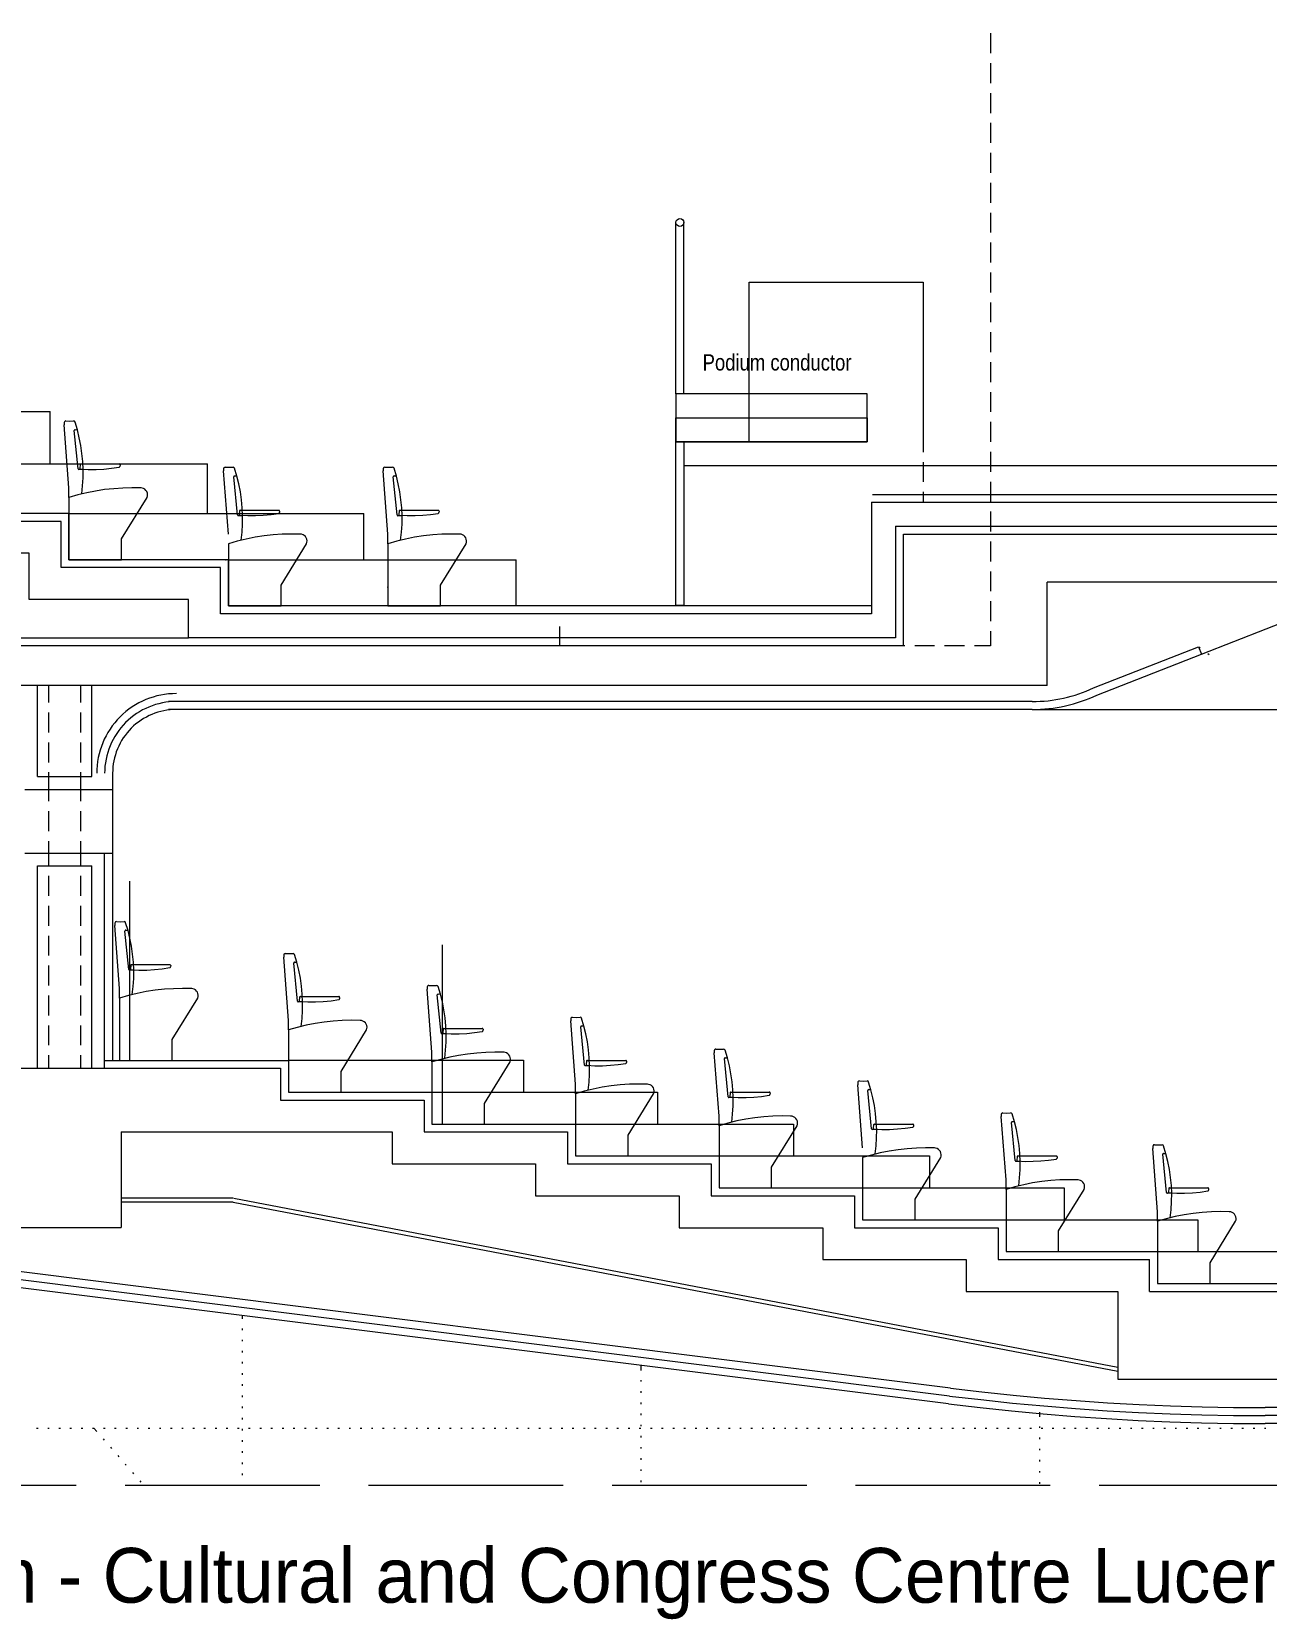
# Model space of a CAD drawing. Header units: millimetres. Extents: x 2546.3 to 2611.3, y 1346 to 1389.8.
# Drawn here: x 2577.72 to 2592.93, y 1345.96 to 1365.52 of the extents above; entities that cross this region are included whole.
import ezdxf

# ---------------------------------------------------------------- set-up
doc = ezdxf.new("R2010")
doc.units = ezdxf.units.MM
doc.linetypes.add('ACAD_ISO02W100', pattern=[15, 12, -3])
for name, color, linetype, lineweight in [('furniture', 175, 'Continuous', 5), ('projection', 145, 'Continuous', 5), ('sect3', 251, 'Continuous', 15), ('wall sections', 7, 'Continuous', 5)]:
    doc.layers.add(name, color=color, linetype=linetype, lineweight=lineweight)
doc.layers.add('sect2', color=177, linetype='Continuous')
doc.layers.add('small section', color=35, linetype='Continuous')

msp = doc.modelspace()

# ---------------------------------------------------------------- linework, layer by layer
at = {"layer": 'furniture', "linetype": 'Continuous', "lineweight": 0}
for points in [[(2589.532, 1365.5), (2589.532, 1365.254)], [(2589.532, 1365.131), (2589.532, 1364.886)], [(2589.532, 1364.763), (2589.532, 1364.517)], [(2589.532, 1364.395), (2589.532, 1364.149)], [(2589.532, 1364.026), (2589.532, 1363.78)], [(2589.532, 1363.658), (2589.532, 1363.412)], [(2589.532, 1363.289), (2589.532, 1363.044)], [(2589.532, 1362.921), (2589.532, 1362.675)], [(2589.532, 1362.553), (2589.532, 1362.307)], [(2589.532, 1362.184), (2589.532, 1361.939)], [(2589.532, 1361.816), (2589.532, 1361.57)], [(2589.532, 1361.448), (2589.532, 1361.202)], [(2589.532, 1361.079), (2589.532, 1360.834)], [(2578.141, 1360.723), (2578.132, 1360.721), (2578.124, 1360.714), (2578.122, 1360.703), (2578.122, 1360.677)], [(2578.141, 1360.723), (2578.132, 1360.721), (2578.124, 1360.714), (2578.122, 1360.703), (2578.122, 1360.677)], [(2578.18, 1359.898), (2578.122, 1360.677)], [(2578.18, 1359.898), (2578.122, 1360.677)], [(2578.141, 1360.723), (2578.189, 1360.721), (2578.237, 1360.723)], [(2578.141, 1360.723), (2578.189, 1360.721), (2578.237, 1360.723)], [(2578.256, 1360.71), (2578.248, 1360.72), (2578.237, 1360.723)], [(2578.256, 1360.71), (2578.248, 1360.72), (2578.237, 1360.723)], [(2578.338, 1359.824), (2578.348, 1359.923), (2578.354, 1360.022), (2578.355, 1360.122), (2578.351, 1360.222), (2578.341, 1360.321), (2578.327, 1360.42), (2578.308, 1360.517), (2578.284, 1360.614), (2578.256, 1360.71)], [(2578.338, 1359.824), (2578.348, 1359.923), (2578.354, 1360.022), (2578.355, 1360.122), (2578.351, 1360.222), (2578.341, 1360.321), (2578.327, 1360.42), (2578.308, 1360.517), (2578.284, 1360.614), (2578.256, 1360.71)], [(2589.532, 1360.711), (2589.532, 1360.465)], [(2578.256, 1360.616), (2578.25, 1360.615), (2578.247, 1360.611), (2578.246, 1360.606)], [(2578.256, 1360.616), (2578.25, 1360.615), (2578.247, 1360.611), (2578.246, 1360.606)], [(2578.292, 1360.135), (2578.246, 1360.606)], [(2578.292, 1360.135), (2578.246, 1360.606)], [(2578.256, 1360.616), (2578.283, 1360.617)], [(2578.256, 1360.616), (2578.283, 1360.617)], [(2589.532, 1360.343), (2589.532, 1360.097)], [(2578.292, 1360.135), (2578.295, 1360.129), (2578.302, 1360.126)], [(2578.292, 1360.135), (2578.295, 1360.129), (2578.302, 1360.126)], [(2578.354, 1360.126), (2578.301, 1360.126)], [(2578.354, 1360.126), (2578.301, 1360.126)], [(2578.317, 1360.184), (2578.314, 1360.142)], [(2578.317, 1360.184), (2578.314, 1360.142)], [(2578.314, 1360.142), (2578.314, 1360.136), (2578.318, 1360.133), (2578.323, 1360.131)], [(2578.314, 1360.142), (2578.314, 1360.136), (2578.318, 1360.133), (2578.323, 1360.131)], [(2578.327, 1360.193), (2578.322, 1360.192), (2578.319, 1360.188), (2578.317, 1360.184)], [(2578.327, 1360.193), (2578.322, 1360.192), (2578.319, 1360.188), (2578.317, 1360.184)], [(2578.323, 1360.131), (2578.418, 1360.126), (2578.514, 1360.127), (2578.61, 1360.131), (2578.705, 1360.141), (2578.8, 1360.155)], [(2578.323, 1360.131), (2578.418, 1360.126), (2578.514, 1360.127), (2578.61, 1360.131), (2578.705, 1360.141), (2578.8, 1360.155)], [(2578.327, 1360.193), (2578.8, 1360.193)], [(2578.327, 1360.193), (2578.8, 1360.193)], [(2578.81, 1360.182), (2578.809, 1360.187), (2578.806, 1360.191), (2578.8, 1360.193)], [(2578.81, 1360.182), (2578.809, 1360.187), (2578.806, 1360.191), (2578.8, 1360.193)], [(2578.8, 1360.155), (2578.804, 1360.157), (2578.807, 1360.16), (2578.808, 1360.164)], [(2578.8, 1360.155), (2578.804, 1360.157), (2578.807, 1360.16), (2578.808, 1360.164)], [(2578.81, 1360.182), (2578.808, 1360.164)], [(2578.81, 1360.182), (2578.808, 1360.164)], [(2580.106, 1360.153), (2580.096, 1360.151), (2580.089, 1360.144), (2580.086, 1360.134), (2580.086, 1360.107)], [(2580.146, 1359.328), (2580.086, 1360.107)], [(2580.106, 1360.153), (2580.154, 1360.152), (2580.202, 1360.153)], [(2580.22, 1360.14), (2580.213, 1360.15), (2580.202, 1360.153)], [(2580.303, 1359.254), (2580.313, 1359.353), (2580.319, 1359.453), (2580.32, 1359.553), (2580.315, 1359.652), (2580.306, 1359.752), (2580.292, 1359.85), (2580.273, 1359.948), (2580.249, 1360.044), (2580.22, 1360.14)], [(2582.071, 1360.153), (2582.061, 1360.151), (2582.054, 1360.144), (2582.051, 1360.134), (2582.051, 1360.107)], [(2582.11, 1359.328), (2582.051, 1360.107)], [(2582.071, 1360.153), (2582.119, 1360.152), (2582.166, 1360.153)], [(2582.185, 1360.14), (2582.178, 1360.15), (2582.166, 1360.153)], [(2582.267, 1359.254), (2582.278, 1359.353), (2582.284, 1359.453), (2582.284, 1359.553), (2582.28, 1359.652), (2582.271, 1359.752), (2582.257, 1359.85), (2582.237, 1359.948), (2582.214, 1360.044), (2582.185, 1360.14)], [(2579.069, 1359.898), (2578.957, 1359.9), (2578.844, 1359.897), (2578.732, 1359.889), (2578.62, 1359.877), (2578.509, 1359.86), (2578.399, 1359.838), (2578.289, 1359.812), (2578.18, 1359.78)], [(2579.069, 1359.898), (2578.957, 1359.9), (2578.844, 1359.897), (2578.732, 1359.889), (2578.62, 1359.877), (2578.509, 1359.86), (2578.399, 1359.838), (2578.289, 1359.812), (2578.18, 1359.78)], [(2578.18, 1359.78), (2578.18, 1359.898)], [(2578.18, 1359.78), (2578.18, 1359.898)], [(2579.143, 1359.78), (2579.148, 1359.799), (2579.149, 1359.817), (2579.146, 1359.835), (2579.139, 1359.853), (2579.129, 1359.868), (2579.115, 1359.881), (2579.099, 1359.89), (2579.081, 1359.896), (2579.063, 1359.898)], [(2579.143, 1359.78), (2579.148, 1359.799), (2579.149, 1359.817), (2579.146, 1359.835), (2579.139, 1359.853), (2579.129, 1359.868), (2579.115, 1359.881), (2579.099, 1359.89), (2579.081, 1359.896), (2579.063, 1359.898)], [(2580.221, 1360.047), (2580.216, 1360.045), (2580.212, 1360.042), (2580.211, 1360.036)], [(2580.257, 1359.565), (2580.211, 1360.036)], [(2580.221, 1360.047), (2580.248, 1360.047)], [(2582.185, 1360.047), (2582.18, 1360.045), (2582.177, 1360.042), (2582.176, 1360.036)], [(2582.222, 1359.565), (2582.176, 1360.036)], [(2582.185, 1360.047), (2582.213, 1360.047)], [(2589.532, 1359.974), (2589.532, 1359.729)], [(2578.18, 1359.78), (2578.18, 1359.014), (2578.829, 1359.014)], [(2578.18, 1359.78), (2578.18, 1359.014), (2578.829, 1359.014)], [(2578.829, 1359.269), (2579.143, 1359.78)], [(2578.829, 1359.269), (2579.143, 1359.78)], [(2580.257, 1359.565), (2580.26, 1359.559), (2580.267, 1359.556)], [(2580.32, 1359.556), (2580.265, 1359.556)], [(2580.282, 1359.614), (2580.278, 1359.572)], [(2580.278, 1359.572), (2580.28, 1359.567), (2580.282, 1359.563), (2580.287, 1359.561)], [(2580.292, 1359.623), (2580.287, 1359.622), (2580.283, 1359.619), (2580.282, 1359.614)], [(2580.287, 1359.561), (2580.384, 1359.557), (2580.479, 1359.557), (2580.575, 1359.562), (2580.671, 1359.571), (2580.765, 1359.585)], [(2580.292, 1359.623), (2580.765, 1359.623)], [(2580.775, 1359.613), (2580.774, 1359.618), (2580.77, 1359.622), (2580.765, 1359.623)], [(2580.765, 1359.585), (2580.769, 1359.587), (2580.772, 1359.59), (2580.774, 1359.594)], [(2580.775, 1359.613), (2580.774, 1359.594)], [(2582.222, 1359.565), (2582.225, 1359.559), (2582.231, 1359.556)], [(2582.284, 1359.556), (2582.231, 1359.556)], [(2582.247, 1359.614), (2582.243, 1359.572)], [(2582.243, 1359.572), (2582.244, 1359.567), (2582.248, 1359.563), (2582.252, 1359.561)], [(2582.257, 1359.623), (2582.252, 1359.622), (2582.249, 1359.619), (2582.247, 1359.614)], [(2582.252, 1359.561), (2582.348, 1359.557), (2582.444, 1359.557), (2582.54, 1359.562), (2582.635, 1359.571), (2582.73, 1359.585)], [(2582.257, 1359.623), (2582.73, 1359.623)], [(2582.74, 1359.613), (2582.739, 1359.618), (2582.735, 1359.622), (2582.73, 1359.623)], [(2582.73, 1359.585), (2582.734, 1359.587), (2582.737, 1359.59), (2582.738, 1359.594)], [(2582.74, 1359.613), (2582.738, 1359.594)], [(2589.532, 1359.606), (2589.532, 1359.36)], [(2581.035, 1359.328), (2580.922, 1359.33), (2580.809, 1359.327), (2580.697, 1359.32), (2580.585, 1359.307), (2580.473, 1359.29), (2580.363, 1359.268), (2580.254, 1359.242), (2580.146, 1359.211)], [(2581.108, 1359.211), (2581.113, 1359.229), (2581.114, 1359.247), (2581.111, 1359.266), (2581.104, 1359.283), (2581.093, 1359.298), (2581.08, 1359.311), (2581.064, 1359.32), (2581.046, 1359.327), (2581.028, 1359.328)], [(2582.999, 1359.328), (2582.887, 1359.33), (2582.774, 1359.327), (2582.662, 1359.32), (2582.55, 1359.307), (2582.439, 1359.29), (2582.328, 1359.268), (2582.219, 1359.242), (2582.11, 1359.211)], [(2582.11, 1359.211), (2582.11, 1359.328)], [(2583.073, 1359.211), (2583.078, 1359.229), (2583.079, 1359.247), (2583.076, 1359.266), (2583.069, 1359.283), (2583.058, 1359.298), (2583.044, 1359.311), (2583.029, 1359.32), (2583.011, 1359.327), (2582.992, 1359.328)], [(2578.829, 1359.014), (2578.829, 1359.269)], [(2578.829, 1359.014), (2578.829, 1359.269)], [(2580.146, 1359.211), (2580.146, 1358.444), (2580.794, 1358.444)], [(2580.794, 1358.7), (2581.108, 1359.211)], [(2582.11, 1359.211), (2582.11, 1358.444), (2582.758, 1358.444)], [(2582.758, 1358.7), (2583.073, 1359.211)], [(2589.532, 1359.238), (2589.532, 1358.992)], [(2580.146, 1358.444), (2580.146, 1359.014)], [(2589.532, 1358.869), (2589.532, 1358.624)], [(2580.794, 1358.444), (2580.794, 1358.7)], [(2582.758, 1358.444), (2582.758, 1358.7)], [(2589.532, 1358.501), (2589.532, 1358.256)], [(2589.532, 1358.133), (2589.532, 1357.953), (2589.337, 1357.953)], [(2588.846, 1357.953), (2588.6, 1357.953)], [(2589.214, 1357.953), (2588.969, 1357.953)], [(2578.928, 1355.054), (2578.928, 1352.845)], [(2578.765, 1354.555), (2578.755, 1354.552), (2578.748, 1354.545), (2578.746, 1354.535), (2578.746, 1354.508)], [(2578.804, 1353.729), (2578.746, 1354.508)], [(2578.765, 1354.555), (2578.813, 1354.553), (2578.86, 1354.555)], [(2578.879, 1354.541), (2578.872, 1354.551), (2578.86, 1354.555)], [(2578.88, 1354.448), (2578.874, 1354.447), (2578.871, 1354.443), (2578.87, 1354.437)], [(2578.916, 1353.966), (2578.87, 1354.437)], [(2578.961, 1353.655), (2578.972, 1353.754), (2578.978, 1353.854), (2578.978, 1353.954), (2578.974, 1354.053), (2578.965, 1354.153), (2578.951, 1354.251), (2578.932, 1354.349), (2578.908, 1354.446), (2578.879, 1354.541)], [(2578.88, 1354.448), (2578.907, 1354.448)], [(2582.777, 1354.268), (2582.777, 1352.06)], [(2578.941, 1354.015), (2578.937, 1353.973)], [(2578.951, 1354.024), (2578.946, 1354.023), (2578.943, 1354.02), (2578.941, 1354.015)], [(2578.951, 1354.024), (2579.424, 1354.024)], [(2579.434, 1354.014), (2579.433, 1354.019), (2579.429, 1354.023), (2579.424, 1354.024)], [(2579.434, 1354.014), (2579.432, 1353.996)], [(2580.845, 1354.162), (2580.836, 1354.159), (2580.828, 1354.152), (2580.826, 1354.142), (2580.826, 1354.115)], [(2580.885, 1353.337), (2580.826, 1354.115)], [(2580.845, 1354.162), (2580.893, 1354.16), (2580.941, 1354.162)], [(2580.959, 1354.148), (2580.952, 1354.158), (2580.941, 1354.162)], [(2580.96, 1354.055), (2580.955, 1354.054), (2580.952, 1354.05), (2580.95, 1354.044)], [(2580.996, 1353.573), (2580.95, 1354.044)], [(2581.042, 1353.263), (2581.053, 1353.362), (2581.058, 1353.461), (2581.059, 1353.561), (2581.054, 1353.661), (2581.045, 1353.759), (2581.031, 1353.858), (2581.012, 1353.956), (2580.988, 1354.053), (2580.959, 1354.148)], [(2580.96, 1354.055), (2580.988, 1354.056)], [(2578.916, 1353.966), (2578.919, 1353.96), (2578.926, 1353.958)], [(2578.978, 1353.958), (2578.925, 1353.958)], [(2578.937, 1353.973), (2578.938, 1353.968), (2578.942, 1353.964), (2578.947, 1353.962)], [(2578.947, 1353.962), (2579.042, 1353.958), (2579.138, 1353.958), (2579.234, 1353.963), (2579.329, 1353.972), (2579.424, 1353.987)], [(2579.424, 1353.987), (2579.428, 1353.988), (2579.431, 1353.991), (2579.432, 1353.996)], [(2579.693, 1353.729), (2579.581, 1353.731), (2579.468, 1353.728), (2579.356, 1353.721), (2579.244, 1353.709), (2579.133, 1353.692), (2579.022, 1353.67), (2578.913, 1353.643), (2578.804, 1353.612)], [(2578.804, 1353.612), (2578.804, 1353.729)], [(2579.767, 1353.612), (2579.772, 1353.63), (2579.773, 1353.649), (2579.77, 1353.667), (2579.763, 1353.684), (2579.753, 1353.699), (2579.739, 1353.712), (2579.723, 1353.722), (2579.705, 1353.728), (2579.687, 1353.729)], [(2581.022, 1353.623), (2581.018, 1353.58)], [(2581.031, 1353.632), (2581.027, 1353.631), (2581.023, 1353.627), (2581.022, 1353.623)], [(2581.031, 1353.632), (2581.505, 1353.632)], [(2581.514, 1353.621), (2581.513, 1353.626), (2581.51, 1353.63), (2581.505, 1353.632)], [(2581.514, 1353.621), (2581.513, 1353.602)], [(2582.614, 1353.769), (2582.604, 1353.766), (2582.597, 1353.759), (2582.594, 1353.749), (2582.594, 1353.723)], [(2582.653, 1352.944), (2582.594, 1353.723)], [(2582.614, 1353.769), (2582.661, 1353.767), (2582.709, 1353.769)], [(2582.728, 1353.755), (2582.721, 1353.765), (2582.709, 1353.769)], [(2582.728, 1353.662), (2582.723, 1353.661), (2582.719, 1353.657), (2582.718, 1353.651)], [(2582.764, 1353.181), (2582.718, 1353.651)], [(2582.81, 1352.87), (2582.821, 1352.969), (2582.826, 1353.068), (2582.827, 1353.168), (2582.823, 1353.268), (2582.814, 1353.367), (2582.799, 1353.466), (2582.781, 1353.563), (2582.756, 1353.66), (2582.728, 1353.755)], [(2582.728, 1353.662), (2582.756, 1353.663)], [(2578.804, 1353.612), (2578.804, 1352.845), (2579.453, 1352.845)], [(2579.453, 1353.101), (2579.767, 1353.612)], [(2580.996, 1353.573), (2580.999, 1353.567), (2581.006, 1353.564)], [(2581.059, 1353.564), (2581.005, 1353.564)], [(2581.018, 1353.58), (2581.019, 1353.575), (2581.022, 1353.571), (2581.027, 1353.57)], [(2581.027, 1353.57), (2581.123, 1353.565), (2581.218, 1353.566), (2581.314, 1353.57), (2581.41, 1353.58), (2581.505, 1353.594)], [(2581.505, 1353.594), (2581.509, 1353.596), (2581.512, 1353.598), (2581.513, 1353.602)], [(2581.774, 1353.337), (2581.661, 1353.338), (2581.548, 1353.336), (2581.436, 1353.328), (2581.325, 1353.316), (2581.213, 1353.298), (2581.102, 1353.277), (2580.993, 1353.25), (2580.885, 1353.219)], [(2580.885, 1353.219), (2580.885, 1353.337)], [(2581.847, 1353.219), (2581.852, 1353.237), (2581.853, 1353.255), (2581.85, 1353.274), (2581.843, 1353.291), (2581.833, 1353.307), (2581.819, 1353.319), (2581.803, 1353.329), (2581.786, 1353.335), (2581.767, 1353.337)], [(2582.79, 1353.23), (2582.786, 1353.187)], [(2582.8, 1353.239), (2582.795, 1353.237), (2582.791, 1353.234), (2582.79, 1353.23)], [(2582.8, 1353.239), (2583.273, 1353.239)], [(2583.282, 1353.228), (2583.281, 1353.233), (2583.278, 1353.237), (2583.273, 1353.239)], [(2583.282, 1353.228), (2583.281, 1353.209)], [(2584.382, 1353.376), (2584.372, 1353.373), (2584.365, 1353.366), (2584.362, 1353.356), (2584.362, 1353.33)], [(2584.421, 1352.551), (2584.362, 1353.33)], [(2584.382, 1353.376), (2584.43, 1353.374), (2584.477, 1353.376)], [(2584.496, 1353.363), (2584.489, 1353.372), (2584.477, 1353.376)], [(2584.496, 1353.269), (2584.491, 1353.268), (2584.487, 1353.264), (2584.487, 1353.259)], [(2584.533, 1352.787), (2584.487, 1353.259)], [(2584.578, 1352.477), (2584.589, 1352.576), (2584.595, 1352.675), (2584.595, 1352.775), (2584.591, 1352.875), (2584.582, 1352.974), (2584.568, 1353.073), (2584.548, 1353.17), (2584.525, 1353.267), (2584.496, 1353.363)], [(2584.496, 1353.269), (2584.524, 1353.269)], [(2579.453, 1352.845), (2579.453, 1353.101)], [(2580.885, 1353.219), (2580.885, 1352.453), (2581.533, 1352.453)], [(2581.533, 1352.708), (2581.847, 1353.219)], [(2582.764, 1353.181), (2582.768, 1353.174), (2582.774, 1353.172)], [(2582.827, 1353.172), (2582.773, 1353.172)], [(2582.786, 1353.187), (2582.787, 1353.182), (2582.79, 1353.178), (2582.795, 1353.177)], [(2582.795, 1353.177), (2582.891, 1353.172), (2582.987, 1353.172), (2583.082, 1353.177), (2583.178, 1353.187), (2583.273, 1353.201)], [(2583.273, 1353.201), (2583.277, 1353.202), (2583.28, 1353.206), (2583.281, 1353.209)], [(2583.542, 1352.944), (2583.429, 1352.946), (2583.317, 1352.943), (2583.204, 1352.935), (2583.092, 1352.923), (2582.981, 1352.905), (2582.871, 1352.884), (2582.761, 1352.857), (2582.653, 1352.826)], [(2582.653, 1352.826), (2582.653, 1352.944)], [(2583.615, 1352.826), (2583.62, 1352.844), (2583.622, 1352.862), (2583.618, 1352.881), (2583.611, 1352.898), (2583.601, 1352.914), (2583.588, 1352.926), (2583.571, 1352.936), (2583.554, 1352.942), (2583.535, 1352.944)], [(2584.558, 1352.837), (2584.554, 1352.794)], [(2584.568, 1352.845), (2584.563, 1352.844), (2584.559, 1352.842), (2584.558, 1352.837)], [(2584.568, 1352.845), (2585.041, 1352.845)], [(2585.051, 1352.835), (2585.05, 1352.84), (2585.046, 1352.844), (2585.041, 1352.845)], [(2586.15, 1352.983), (2586.14, 1352.981), (2586.133, 1352.973), (2586.13, 1352.964), (2586.13, 1352.936)], [(2586.189, 1352.158), (2586.13, 1352.936)], [(2586.15, 1352.983), (2586.198, 1352.981), (2586.245, 1352.983)], [(2586.264, 1352.97), (2586.257, 1352.979), (2586.245, 1352.983)], [(2586.264, 1352.877), (2586.259, 1352.875), (2586.256, 1352.871), (2586.255, 1352.866)], [(2586.301, 1352.394), (2586.255, 1352.866)], [(2586.346, 1352.084), (2586.357, 1352.183), (2586.363, 1352.283), (2586.363, 1352.382), (2586.359, 1352.482), (2586.35, 1352.581), (2586.336, 1352.68), (2586.317, 1352.778), (2586.293, 1352.874), (2586.264, 1352.97)], [(2586.264, 1352.877), (2586.292, 1352.877)], [(2581.533, 1352.453), (2581.533, 1352.708)], [(2582.653, 1352.826), (2582.653, 1352.06), (2583.301, 1352.06)], [(2583.301, 1352.315), (2583.615, 1352.826)], [(2584.533, 1352.787), (2584.535, 1352.781), (2584.542, 1352.779)], [(2584.595, 1352.779), (2584.541, 1352.779)], [(2584.554, 1352.794), (2584.555, 1352.789), (2584.558, 1352.786), (2584.563, 1352.784)], [(2584.563, 1352.784), (2584.659, 1352.779), (2584.755, 1352.779), (2584.851, 1352.784), (2584.946, 1352.794), (2585.041, 1352.808)], [(2585.041, 1352.808), (2585.045, 1352.809), (2585.048, 1352.813), (2585.049, 1352.817)], [(2585.051, 1352.835), (2585.049, 1352.817)], [(2585.31, 1352.551), (2585.197, 1352.553), (2585.085, 1352.55), (2584.972, 1352.542), (2584.86, 1352.53), (2584.749, 1352.513), (2584.639, 1352.491), (2584.529, 1352.465), (2584.421, 1352.433)], [(2584.421, 1352.433), (2584.421, 1352.551)], [(2585.384, 1352.433), (2585.389, 1352.451), (2585.389, 1352.47), (2585.387, 1352.488), (2585.38, 1352.505), (2585.369, 1352.521), (2585.356, 1352.534), (2585.34, 1352.543), (2585.322, 1352.549), (2585.304, 1352.551)], [(2586.336, 1352.453), (2586.331, 1352.452), (2586.328, 1352.448), (2586.326, 1352.444)], [(2586.336, 1352.453), (2586.809, 1352.453)], [(2586.819, 1352.442), (2586.818, 1352.448), (2586.814, 1352.452), (2586.809, 1352.453)], [(2587.918, 1352.591), (2587.909, 1352.588), (2587.901, 1352.58), (2587.898, 1352.571), (2587.898, 1352.544)], [(2587.958, 1351.765), (2587.898, 1352.544)], [(2587.918, 1352.591), (2587.966, 1352.588), (2588.014, 1352.591)], [(2588.032, 1352.577), (2588.025, 1352.587), (2588.014, 1352.591)], [(2588.033, 1352.484), (2588.028, 1352.482), (2588.024, 1352.478), (2588.023, 1352.473)], [(2588.069, 1352.002), (2588.023, 1352.473)], [(2588.115, 1351.691), (2588.125, 1351.79), (2588.131, 1351.89), (2588.132, 1351.989), (2588.127, 1352.089), (2588.118, 1352.188), (2588.104, 1352.287), (2588.085, 1352.385), (2588.061, 1352.482), (2588.032, 1352.577)], [(2588.033, 1352.484), (2588.06, 1352.484)], [(2583.301, 1352.06), (2583.301, 1352.315)], [(2584.421, 1352.433), (2584.421, 1351.667), (2585.07, 1351.667)], [(2585.07, 1351.923), (2585.384, 1352.433)], [(2586.301, 1352.394), (2586.304, 1352.388), (2586.311, 1352.386)], [(2586.363, 1352.386), (2586.31, 1352.386)], [(2586.326, 1352.444), (2586.322, 1352.401)], [(2586.322, 1352.401), (2586.323, 1352.396), (2586.327, 1352.392), (2586.331, 1352.391)], [(2586.331, 1352.391), (2586.427, 1352.387), (2586.523, 1352.387), (2586.619, 1352.392), (2586.714, 1352.401), (2586.809, 1352.415)], [(2586.809, 1352.415), (2586.813, 1352.417), (2586.816, 1352.42), (2586.817, 1352.424)], [(2586.819, 1352.442), (2586.817, 1352.424)], [(2587.078, 1352.158), (2586.966, 1352.16), (2586.853, 1352.157), (2586.741, 1352.149), (2586.629, 1352.137), (2586.518, 1352.12), (2586.407, 1352.098), (2586.298, 1352.071), (2586.189, 1352.04)], [(2586.189, 1352.04), (2586.189, 1352.158)], [(2587.152, 1352.04), (2587.157, 1352.058), (2587.158, 1352.077), (2587.155, 1352.095), (2587.148, 1352.112), (2587.137, 1352.128), (2587.123, 1352.141), (2587.108, 1352.15), (2587.09, 1352.156), (2587.071, 1352.158)], [(2588.104, 1352.06), (2588.1, 1352.059), (2588.096, 1352.055), (2588.094, 1352.051)], [(2588.104, 1352.06), (2588.577, 1352.06)], [(2588.587, 1352.049), (2588.586, 1352.054), (2588.582, 1352.058), (2588.577, 1352.06)], [(2589.686, 1352.197), (2589.676, 1352.195), (2589.669, 1352.188), (2589.666, 1352.178), (2589.666, 1352.151)], [(2589.725, 1351.373), (2589.666, 1352.151)], [(2589.686, 1352.197), (2589.734, 1352.196), (2589.782, 1352.197)], [(2589.8, 1352.184), (2589.793, 1352.194), (2589.782, 1352.197)], [(2589.801, 1352.09), (2589.795, 1352.089), (2589.792, 1352.085), (2589.791, 1352.08)], [(2589.836, 1351.609), (2589.791, 1352.08)], [(2589.883, 1351.298), (2589.893, 1351.397), (2589.899, 1351.497), (2589.9, 1351.596), (2589.895, 1351.696), (2589.886, 1351.795), (2589.872, 1351.894), (2589.853, 1351.991), (2589.828, 1352.089), (2589.8, 1352.184)], [(2589.801, 1352.09), (2589.828, 1352.091)], [(2585.07, 1351.667), (2585.07, 1351.923)], [(2586.189, 1352.04), (2586.189, 1351.274), (2586.837, 1351.274)], [(2586.837, 1351.53), (2587.152, 1352.04)], [(2588.069, 1352.002), (2588.072, 1351.995), (2588.079, 1351.993)], [(2588.132, 1351.993), (2588.077, 1351.993)], [(2588.094, 1352.051), (2588.09, 1352.008)], [(2588.09, 1352.008), (2588.091, 1352.003), (2588.094, 1351.999), (2588.1, 1351.998)], [(2588.1, 1351.998), (2588.195, 1351.994), (2588.291, 1351.994), (2588.387, 1351.999), (2588.482, 1352.008), (2588.577, 1352.022)], [(2588.577, 1352.022), (2588.581, 1352.024), (2588.584, 1352.027), (2588.586, 1352.031)], [(2588.587, 1352.049), (2588.586, 1352.031)], [(2588.846, 1351.765), (2588.734, 1351.767), (2588.621, 1351.764), (2588.509, 1351.756), (2588.397, 1351.744), (2588.285, 1351.727), (2588.175, 1351.705), (2588.066, 1351.678), (2587.958, 1351.647)], [(2588.92, 1351.647), (2588.925, 1351.665), (2588.926, 1351.684), (2588.923, 1351.702), (2588.916, 1351.72), (2588.906, 1351.735), (2588.892, 1351.748), (2588.876, 1351.757), (2588.858, 1351.763), (2588.84, 1351.765)], [(2589.872, 1351.667), (2589.867, 1351.666), (2589.864, 1351.663), (2589.862, 1351.658)], [(2589.872, 1351.667), (2590.345, 1351.667)], [(2590.355, 1351.656), (2590.354, 1351.661), (2590.35, 1351.665), (2590.345, 1351.667)], [(2591.553, 1351.804), (2591.543, 1351.802), (2591.536, 1351.795), (2591.533, 1351.785), (2591.533, 1351.758)], [(2591.592, 1350.979), (2591.533, 1351.758)], [(2591.553, 1351.804), (2591.6, 1351.803), (2591.648, 1351.804)], [(2591.666, 1351.791), (2591.66, 1351.801), (2591.648, 1351.804)], [(2591.667, 1351.698), (2591.662, 1351.696), (2591.659, 1351.692), (2591.657, 1351.687)], [(2591.703, 1351.216), (2591.657, 1351.687)], [(2591.749, 1350.905), (2591.76, 1351.004), (2591.765, 1351.104), (2591.766, 1351.204), (2591.762, 1351.303), (2591.752, 1351.403), (2591.738, 1351.501), (2591.72, 1351.599), (2591.695, 1351.695), (2591.666, 1351.791)], [(2591.667, 1351.698), (2591.695, 1351.698)], [(2586.837, 1351.274), (2586.837, 1351.53)], [(2587.958, 1351.647), (2587.958, 1350.881), (2588.606, 1350.881)], [(2588.606, 1351.136), (2588.92, 1351.647)], [(2589.836, 1351.609), (2589.84, 1351.603), (2589.847, 1351.6)], [(2589.899, 1351.6), (2589.845, 1351.6)], [(2589.862, 1351.658), (2589.858, 1351.616)], [(2589.858, 1351.616), (2589.859, 1351.611), (2589.862, 1351.607), (2589.867, 1351.605)], [(2589.867, 1351.605), (2589.963, 1351.6), (2590.059, 1351.601), (2590.155, 1351.605), (2590.25, 1351.615), (2590.345, 1351.629)], [(2590.345, 1351.629), (2590.349, 1351.631), (2590.352, 1351.634), (2590.354, 1351.638)], [(2590.355, 1351.656), (2590.354, 1351.638)], [(2590.614, 1351.372), (2590.502, 1351.374), (2590.389, 1351.371), (2590.277, 1351.364), (2590.165, 1351.351), (2590.053, 1351.334), (2589.943, 1351.312), (2589.834, 1351.286), (2589.725, 1351.254)], [(2589.725, 1351.254), (2589.725, 1351.373)], [(2590.688, 1351.254), (2590.693, 1351.273), (2590.694, 1351.291), (2590.691, 1351.309), (2590.684, 1351.327), (2590.673, 1351.342), (2590.66, 1351.355), (2590.643, 1351.365), (2590.626, 1351.37), (2590.607, 1351.373)], [(2591.738, 1351.274), (2591.734, 1351.273), (2591.73, 1351.27), (2591.729, 1351.265)], [(2591.738, 1351.274), (2592.212, 1351.274)], [(2592.221, 1351.264), (2592.22, 1351.269), (2592.217, 1351.273), (2592.212, 1351.274)], [(2588.606, 1350.881), (2588.606, 1351.136)], [(2589.725, 1351.254), (2589.725, 1350.488), (2590.373, 1350.488)], [(2590.373, 1350.744), (2590.688, 1351.254)], [(2591.703, 1351.216), (2591.707, 1351.21), (2591.713, 1351.207)], [(2591.766, 1351.207), (2591.712, 1351.207)], [(2591.729, 1351.265), (2591.725, 1351.223)], [(2591.725, 1351.223), (2591.726, 1351.218), (2591.729, 1351.214), (2591.734, 1351.212)], [(2591.734, 1351.212), (2591.83, 1351.208), (2591.926, 1351.208), (2592.021, 1351.213), (2592.117, 1351.222), (2592.212, 1351.236)], [(2592.212, 1351.236), (2592.216, 1351.238), (2592.219, 1351.241), (2592.22, 1351.245)], [(2592.221, 1351.264), (2592.22, 1351.245)], [(2592.481, 1350.979), (2592.368, 1350.981), (2592.256, 1350.978), (2592.143, 1350.971), (2592.032, 1350.958), (2591.92, 1350.941), (2591.809, 1350.919), (2591.7, 1350.893), (2591.592, 1350.862)], [(2591.592, 1350.862), (2591.592, 1350.979)], [(2592.554, 1350.862), (2592.559, 1350.88), (2592.561, 1350.898), (2592.557, 1350.916), (2592.55, 1350.934), (2592.54, 1350.949), (2592.527, 1350.962), (2592.51, 1350.971), (2592.493, 1350.978), (2592.474, 1350.979)], [(2590.373, 1350.488), (2590.373, 1350.744)], [(2591.592, 1350.862), (2591.592, 1350.095), (2592.24, 1350.095)], [(2592.24, 1350.351), (2592.554, 1350.862)], [(2592.24, 1350.095), (2592.24, 1350.351)]]:
    msp.add_lwpolyline(points, dxfattribs=at)
for p in [(2580.113, 1359.014), (2580.146, 1358.675), (2582.11, 1358.675)]:
    msp.add_point(p, dxfattribs=at)
at = {"layer": 'projection', "color": 7, "linetype": 'ACAD_ISO02W100', "ltscale": 0.2}
msp.add_lwpolyline([(2546.397, 1389.787), (2611.271, 1389.787), (2611.271, 1347.605), (2546.397, 1347.605)], close=True, dxfattribs=at)
at = {"layer": 'sect2', "linetype": 'Continuous', "lineweight": 0}
for points in [[(2578.18, 1359.584), (2576.216, 1359.584)], [(2578.18, 1359.014), (2578.18, 1359.584)], [(2580.146, 1359.014), (2578.18, 1359.014)], [(2588.069, 1358.444), (2580.146, 1358.444)], [(2578.62, 1352.845), (2580.885, 1352.845)], [(2580.885, 1352.845), (2580.885, 1352.453)], [(2580.885, 1352.453), (2582.653, 1352.453)], [(2582.653, 1352.453), (2582.653, 1352.06)], [(2582.653, 1352.06), (2584.421, 1352.06)], [(2584.421, 1352.06), (2584.421, 1351.667)], [(2584.421, 1351.667), (2586.189, 1351.667)], [(2586.189, 1351.667), (2586.189, 1351.274)], [(2586.189, 1351.274), (2587.958, 1351.274)], [(2587.958, 1351.274), (2587.958, 1350.881)], [(2587.958, 1350.881), (2589.726, 1350.881)], [(2589.726, 1350.881), (2589.725, 1350.488)], [(2589.725, 1350.488), (2591.592, 1350.488)], [(2591.592, 1350.488), (2591.592, 1350.095)], [(2591.592, 1350.095), (2604.389, 1350.095)], [(2592.531, 1350.095), (2604.075, 1350.095)]]:
    msp.add_lwpolyline(points, dxfattribs=at)
at = {"layer": 'sect3', "linetype": 'Continuous', "lineweight": 0}
for points in [[(2585.658, 1361.057), (2585.658, 1363.169)], [(2585.756, 1361.057), (2585.756, 1363.169)], [(2586.561, 1360.468), (2586.561, 1362.433)], [(2586.561, 1362.433), (2588.704, 1362.433)], [(2588.704, 1362.433), (2588.704, 1360.468)], [(2574.252, 1360.841), (2577.949, 1360.841)], [(2577.949, 1360.193), (2577.949, 1360.841)], [(2588.704, 1360.468), (2588.704, 1360.34)], [(2576.216, 1360.193), (2579.887, 1360.193)], [(2579.887, 1359.584), (2579.887, 1360.193)], [(2588.704, 1360.217), (2588.704, 1359.972)], [(2588.704, 1359.849), (2588.704, 1359.722)], [(2578.18, 1359.584), (2581.815, 1359.584)], [(2581.815, 1359.014), (2581.815, 1359.584)], [(2580.146, 1359.014), (2583.692, 1359.014)], [(2583.692, 1358.444), (2583.692, 1359.014)], [(2588.069, 1358.444), (2580.146, 1358.444)], [(2592.134, 1357.85), (2593.327, 1358.317)], [(2590.049, 1357.266), (2579.405, 1357.266)], [(2590.049, 1357.168), (2603.981, 1357.168)], [(2577.932, 1356.037), (2577.932, 1356.184)], [(2578.325, 1356.037), (2578.325, 1356.184)], [(2578.717, 1356.184), (2578.717, 1355.398)], [(2577.932, 1355.669), (2577.932, 1355.914)], [(2578.325, 1355.669), (2578.325, 1355.914)], [(2577.932, 1355.398), (2577.932, 1355.546)], [(2578.325, 1355.398), (2578.325, 1355.546)], [(2578.62, 1352.748), (2578.62, 1355.398)], [(2580.885, 1352.847), (2583.78, 1352.847)], [(2583.78, 1352.847), (2583.78, 1352.453)], [(2582.653, 1352.453), (2585.431, 1352.453)], [(2585.431, 1352.453), (2585.431, 1352.06)], [(2584.421, 1352.06), (2587.106, 1352.06)], [(2587.106, 1352.06), (2587.106, 1351.667)], [(2589.041, 1348.807), (2564.633, 1351.86)], [(2589.029, 1348.709), (2564.621, 1351.762)], [(2586.189, 1351.667), (2588.783, 1351.667)], [(2588.783, 1351.667), (2588.783, 1351.274)], [(2587.958, 1351.274), (2590.441, 1351.274)], [(2590.441, 1351.274), (2590.441, 1350.881)], [(2580.202, 1351.148), (2578.822, 1351.148)], [(2580.202, 1351.098), (2578.822, 1351.098)], [(2580.203, 1351.098), (2591.101, 1349.015)], [(2580.213, 1351.147), (2591.101, 1349.064)], [(2589.726, 1350.881), (2592.087, 1350.881)], [(2592.087, 1350.881), (2592.087, 1350.488)], [(2591.592, 1350.488), (2593.953, 1350.488)], [(2580.317, 1349.659), (2580.317, 1349.7)], [(2580.317, 1349.521), (2580.317, 1349.541)], [(2580.317, 1349.384), (2580.317, 1349.403)], [(2580.317, 1349.246), (2580.317, 1349.266)], [(2580.317, 1349.108), (2580.317, 1349.128)], [(2580.317, 1348.971), (2580.317, 1348.991)], [(2585.228, 1349.023), (2585.228, 1349.086)], [(2580.317, 1348.834), (2580.317, 1348.854)], [(2585.228, 1348.886), (2585.228, 1348.906)], [(2585.228, 1348.748), (2585.228, 1348.768)], [(2589.041, 1348.807), (2589.427, 1348.761), (2589.814, 1348.72), (2590.2, 1348.684), (2590.588, 1348.653), (2590.975, 1348.626), (2591.364, 1348.604), (2591.752, 1348.587), (2592.14, 1348.575), (2592.528, 1348.568), (2592.917, 1348.566)], [(2580.317, 1348.696), (2580.317, 1348.716)], [(2580.317, 1348.559), (2580.317, 1348.578)], [(2585.228, 1348.61), (2585.228, 1348.63)], [(2589.029, 1348.709), (2589.416, 1348.664), (2589.804, 1348.622), (2590.192, 1348.586), (2590.58, 1348.555), (2590.97, 1348.528), (2591.358, 1348.507), (2591.748, 1348.49), (2592.138, 1348.477), (2592.527, 1348.47), (2592.917, 1348.468)], [(2610.054, 1348.566), (2592.917, 1348.566)], [(2580.317, 1348.421), (2580.317, 1348.441)], [(2585.228, 1348.473), (2585.228, 1348.493)], [(2585.228, 1348.336), (2585.228, 1348.355)], [(2590.14, 1348.452), (2590.14, 1348.509)], [(2610.054, 1348.468), (2592.917, 1348.468)], [(2577.781, 1348.314), (2577.801, 1348.314)], [(2577.919, 1348.314), (2577.938, 1348.314)], [(2578.056, 1348.314), (2578.076, 1348.314)], [(2578.193, 1348.314), (2578.213, 1348.314)], [(2578.331, 1348.314), (2578.351, 1348.314)], [(2578.469, 1348.314), (2578.488, 1348.314)], [(2578.487, 1348.314), (2578.525, 1348.27)], [(2578.602, 1348.181), (2578.615, 1348.166)], [(2578.606, 1348.314), (2578.626, 1348.314)], [(2578.743, 1348.314), (2578.763, 1348.314)], [(2578.881, 1348.314), (2578.9, 1348.314)], [(2579.019, 1348.314), (2579.038, 1348.314)], [(2579.156, 1348.314), (2579.176, 1348.314)], [(2579.294, 1348.314), (2579.313, 1348.314)], [(2579.431, 1348.314), (2579.451, 1348.314)], [(2579.569, 1348.314), (2579.588, 1348.314)], [(2579.706, 1348.314), (2579.726, 1348.314)], [(2579.844, 1348.314), (2579.864, 1348.314)], [(2579.981, 1348.314), (2580.001, 1348.314)], [(2580.118, 1348.314), (2580.138, 1348.314)], [(2580.256, 1348.314), (2580.276, 1348.314)], [(2580.317, 1348.284), (2580.317, 1348.303)], [(2580.317, 1348.146), (2580.317, 1348.166)], [(2580.394, 1348.314), (2580.413, 1348.314)], [(2580.531, 1348.314), (2580.551, 1348.314)], [(2580.669, 1348.314), (2580.688, 1348.314)], [(2580.806, 1348.314), (2580.826, 1348.314)], [(2580.944, 1348.314), (2580.963, 1348.314)], [(2581.082, 1348.314), (2581.101, 1348.314)], [(2581.219, 1348.314), (2581.239, 1348.314)], [(2581.356, 1348.314), (2581.376, 1348.314)], [(2581.494, 1348.314), (2581.513, 1348.314)], [(2581.631, 1348.314), (2581.651, 1348.314)], [(2581.769, 1348.314), (2581.789, 1348.314)], [(2581.906, 1348.314), (2581.926, 1348.314)], [(2582.044, 1348.314), (2582.063, 1348.314)], [(2582.181, 1348.314), (2582.201, 1348.314)], [(2582.319, 1348.314), (2582.339, 1348.314)], [(2582.457, 1348.314), (2582.476, 1348.314)], [(2582.594, 1348.314), (2582.614, 1348.314)], [(2582.731, 1348.314), (2582.751, 1348.314)], [(2582.869, 1348.314), (2582.888, 1348.314)], [(2583.007, 1348.314), (2583.026, 1348.314)], [(2583.144, 1348.314), (2583.164, 1348.314)], [(2583.281, 1348.314), (2583.301, 1348.314)], [(2583.419, 1348.314), (2583.438, 1348.314)], [(2583.557, 1348.314), (2583.576, 1348.314)], [(2583.694, 1348.314), (2583.714, 1348.314)], [(2583.832, 1348.314), (2583.851, 1348.314)], [(2583.969, 1348.314), (2583.989, 1348.314)], [(2584.106, 1348.314), (2584.126, 1348.314)], [(2584.244, 1348.314), (2584.264, 1348.314)], [(2584.382, 1348.314), (2584.401, 1348.314)], [(2584.519, 1348.314), (2584.539, 1348.314)], [(2584.656, 1348.314), (2584.676, 1348.314)], [(2584.794, 1348.314), (2584.814, 1348.314)], [(2584.932, 1348.314), (2584.951, 1348.314)], [(2585.069, 1348.314), (2585.089, 1348.314)], [(2585.207, 1348.314), (2585.226, 1348.314)], [(2585.228, 1348.198), (2585.228, 1348.218)], [(2585.344, 1348.314), (2585.364, 1348.314)], [(2585.482, 1348.314), (2585.501, 1348.314)], [(2585.619, 1348.314), (2585.639, 1348.314)], [(2585.757, 1348.314), (2585.777, 1348.314)], [(2585.894, 1348.314), (2585.914, 1348.314)], [(2586.032, 1348.314), (2586.051, 1348.314)], [(2586.169, 1348.314), (2586.189, 1348.314)], [(2586.307, 1348.314), (2586.327, 1348.314)], [(2586.444, 1348.314), (2586.464, 1348.314)], [(2586.582, 1348.314), (2586.601, 1348.314)], [(2586.719, 1348.314), (2586.739, 1348.314)], [(2586.857, 1348.314), (2586.876, 1348.314)], [(2586.995, 1348.314), (2587.014, 1348.314)], [(2587.132, 1348.314), (2587.152, 1348.314)], [(2587.269, 1348.314), (2587.289, 1348.314)], [(2587.407, 1348.314), (2587.426, 1348.314)], [(2587.545, 1348.314), (2587.564, 1348.314)], [(2587.682, 1348.314), (2587.702, 1348.314)], [(2587.819, 1348.314), (2587.839, 1348.314)], [(2587.957, 1348.314), (2587.977, 1348.314)], [(2588.094, 1348.314), (2588.114, 1348.314)], [(2588.232, 1348.314), (2588.252, 1348.314)], [(2588.37, 1348.314), (2588.389, 1348.314)], [(2588.507, 1348.314), (2588.527, 1348.314)], [(2588.644, 1348.314), (2588.664, 1348.314)], [(2588.782, 1348.314), (2588.802, 1348.314)], [(2588.92, 1348.314), (2588.939, 1348.314)], [(2589.057, 1348.314), (2589.077, 1348.314)], [(2589.195, 1348.314), (2589.214, 1348.314)], [(2589.332, 1348.314), (2589.352, 1348.314)], [(2589.47, 1348.314), (2589.489, 1348.314)], [(2589.607, 1348.314), (2589.627, 1348.314)], [(2589.745, 1348.314), (2589.764, 1348.314)], [(2589.882, 1348.314), (2589.902, 1348.314)], [(2590.02, 1348.314), (2590.039, 1348.314)], [(2590.14, 1348.315), (2590.14, 1348.335)], [(2590.14, 1348.178), (2590.14, 1348.197)], [(2590.157, 1348.314), (2590.177, 1348.314)], [(2590.295, 1348.314), (2590.315, 1348.314)], [(2590.432, 1348.314), (2590.452, 1348.314)], [(2590.57, 1348.314), (2590.589, 1348.314)], [(2590.707, 1348.314), (2590.727, 1348.314)], [(2590.845, 1348.314), (2590.864, 1348.314)], [(2590.982, 1348.314), (2591.002, 1348.314)], [(2591.12, 1348.314), (2591.14, 1348.314)], [(2591.257, 1348.314), (2591.277, 1348.314)], [(2591.395, 1348.314), (2591.414, 1348.314)], [(2591.533, 1348.314), (2591.552, 1348.314)], [(2591.67, 1348.314), (2591.69, 1348.314)], [(2591.807, 1348.314), (2591.827, 1348.314)], [(2591.945, 1348.314), (2591.964, 1348.314)], [(2592.082, 1348.314), (2592.102, 1348.314)], [(2592.22, 1348.314), (2592.24, 1348.314)], [(2592.358, 1348.314), (2592.377, 1348.314)], [(2592.495, 1348.314), (2592.515, 1348.314)], [(2592.632, 1348.314), (2592.652, 1348.314)], [(2592.77, 1348.314), (2592.79, 1348.314)], [(2592.908, 1348.314), (2592.927, 1348.314)], [(2578.692, 1348.078), (2578.705, 1348.063)], [(2578.783, 1347.974), (2578.795, 1347.959)], [(2580.317, 1348.009), (2580.317, 1348.028)], [(2585.228, 1348.061), (2585.228, 1348.08)], [(2590.14, 1348.04), (2590.14, 1348.059)], [(2578.873, 1347.87), (2578.886, 1347.855)], [(2578.963, 1347.766), (2578.976, 1347.751)], [(2580.317, 1347.871), (2580.317, 1347.89)], [(2580.317, 1347.733), (2580.317, 1347.753)], [(2585.228, 1347.923), (2585.228, 1347.942)], [(2585.228, 1347.785), (2585.228, 1347.805)], [(2590.14, 1347.902), (2590.14, 1347.922)], [(2590.14, 1347.765), (2590.14, 1347.784)], [(2579.054, 1347.663), (2579.066, 1347.647)], [(2585.228, 1347.648), (2585.228, 1347.668)], [(2590.14, 1347.627), (2590.14, 1347.647)]]:
    msp.add_lwpolyline(points, dxfattribs=at)
msp.add_arc((2579.504, 1356.382), 0.982, 89.9945, 180, dxfattribs=at)
at = {"layer": 'small section', "linetype": 'Continuous', "lineweight": 0}
for points in [[(2562.366, 1362.663), (2574.14, 1358.051), (2579.654, 1358.051)], [(2588.015, 1361.057), (2585.658, 1361.057), (2585.658, 1360.468), (2588.015, 1360.468), (2588.015, 1361.057)], [(2585.658, 1360.763), (2588.015, 1360.763), (2588.015, 1360.468), (2585.658, 1360.468), (2585.658, 1360.763)], [(2585.658, 1360.468), (2585.756, 1360.468), (2585.756, 1358.448), (2585.658, 1358.448), (2585.658, 1360.468)], [(2585.756, 1360.173), (2594.118, 1360.173)], [(2584.426, 1357.953), (2584.23, 1357.953), (2584.23, 1358.189)], [(2584.794, 1357.953), (2584.548, 1357.953)], [(2585.162, 1357.953), (2584.917, 1357.953)], [(2585.531, 1357.953), (2585.285, 1357.953)], [(2585.899, 1357.953), (2585.653, 1357.953)], [(2586.267, 1357.953), (2586.022, 1357.953)], [(2586.636, 1357.953), (2586.39, 1357.953)], [(2587.004, 1357.953), (2586.758, 1357.953)], [(2587.373, 1357.953), (2587.127, 1357.953)], [(2587.741, 1357.953), (2587.495, 1357.953)], [(2588.109, 1357.953), (2587.864, 1357.953)], [(2588.478, 1357.953), (2588.232, 1357.953)], [(2590.803, 1357.435), (2592.098, 1357.942)], [(2592.098, 1357.942), (2592.134, 1357.85)], [(2592.102, 1357.94), (2592.117, 1357.928)], [(2590.845, 1357.346), (2592.134, 1357.85)], [(2592.212, 1357.858), (2592.228, 1357.847)], [(2577.794, 1356.342), (2577.794, 1357.462)], [(2577.932, 1357.253), (2577.932, 1357.462)], [(2578.325, 1357.253), (2578.325, 1357.462)], [(2578.462, 1356.342), (2578.462, 1357.462)], [(2590.049, 1357.266), (2579.405, 1357.266)], [(2590.049, 1357.168), (2579.405, 1357.168)], [(2577.932, 1356.885), (2577.932, 1357.13)], [(2578.325, 1356.885), (2578.325, 1357.13)], [(2577.932, 1356.516), (2577.932, 1356.762)], [(2578.325, 1356.516), (2578.325, 1356.762)], [(2577.932, 1356.184), (2577.932, 1356.394)], [(2578.325, 1356.184), (2578.325, 1356.394)], [(2578.717, 1356.382), (2578.717, 1356.184)], [(2577.637, 1356.184), (2578.717, 1356.184)], [(2577.794, 1356.342), (2578.462, 1356.342)], [(2577.932, 1355.24), (2577.932, 1355.398)], [(2578.325, 1355.24), (2578.325, 1355.398)], [(2577.794, 1352.748), (2577.794, 1355.241)], [(2577.794, 1355.241), (2578.462, 1355.241)], [(2578.462, 1352.748), (2578.462, 1355.241)], [(2577.932, 1354.872), (2577.932, 1355.117)], [(2578.325, 1354.872), (2578.325, 1355.117)], [(2577.932, 1354.503), (2577.932, 1354.749)], [(2578.325, 1354.503), (2578.325, 1354.749)], [(2577.932, 1354.135), (2577.932, 1354.381)], [(2578.325, 1354.135), (2578.325, 1354.381)], [(2577.932, 1353.767), (2577.932, 1354.012)], [(2578.325, 1353.767), (2578.325, 1354.012)], [(2577.932, 1353.398), (2577.932, 1353.644)], [(2578.325, 1353.398), (2578.325, 1353.644)], [(2577.932, 1353.03), (2577.932, 1353.276)], [(2578.325, 1353.03), (2578.325, 1353.276)], [(2577.932, 1352.748), (2577.932, 1352.907)], [(2578.325, 1352.748), (2578.325, 1352.907)]]:
    msp.add_lwpolyline(points, dxfattribs=at)
msp.add_circle((2585.707, 1363.169), 0.0486, dxfattribs=at)
for centre, radius, start, end in [((2590.049, 1359.034), 1.768, 269.9945, 295.2466), ((2590.049, 1359.034), 1.866, 269.9945, 295.2466), ((2579.504, 1356.382), 0.884, 89.9945, 180), ((2579.504, 1356.382), 0.786, 89.9945, 180)]:
    msp.add_arc(centre, radius, start, end, dxfattribs=at)
at = {"layer": 'wall sections', "linetype": 'Continuous', "lineweight": 0}
for points in [[(2588.363, 1358.051), (2579.654, 1358.051), (2579.654, 1358.523), (2577.69, 1358.523), (2577.69, 1359.093), (2575.725, 1359.093), (2575.725, 1359.702), (2574.153, 1359.702)], [(2588.069, 1359.722), (2604.234, 1359.722)], [(2588.069, 1359.722), (2588.069, 1358.347)], [(2588.08, 1359.819), (2604.244, 1359.819)], [(2580.047, 1358.347), (2580.047, 1358.916), (2578.083, 1358.916), (2578.083, 1359.485), (2576.118, 1359.485)], [(2580.047, 1358.347), (2580.047, 1358.916), (2578.083, 1358.916), (2578.083, 1359.485), (2576.118, 1359.485)], [(2588.363, 1359.427), (2588.363, 1358.051)], [(2588.363, 1359.427), (2604.234, 1359.427)], [(2588.462, 1359.328), (2604.389, 1359.328)], [(2588.462, 1357.953), (2588.462, 1359.328)], [(2604.389, 1358.739), (2590.23, 1358.739)], [(2590.23, 1357.462), (2590.23, 1358.739)], [(2588.069, 1358.347), (2580.047, 1358.347)], [(2588.462, 1357.953), (2575.973, 1357.953)], [(2590.23, 1357.462), (2575.973, 1357.462)], [(2590.049, 1357.168), (2579.504, 1357.168)], [(2577.637, 1355.398), (2578.717, 1355.398)], [(2578.717, 1355.398), (2578.717, 1352.845)], [(2577.545, 1352.748), (2578.527, 1352.748)], [(2578.527, 1352.748), (2580.787, 1352.748)], [(2580.787, 1352.748), (2580.787, 1352.354)], [(2580.787, 1352.354), (2582.555, 1352.354)], [(2582.555, 1352.354), (2582.555, 1351.962)], [(2578.822, 1351.962), (2582.162, 1351.962)], [(2578.822, 1351.962), (2578.822, 1350.784)], [(2582.162, 1351.962), (2582.162, 1351.569)], [(2582.555, 1351.962), (2584.323, 1351.962)], [(2584.323, 1351.962), (2584.323, 1351.569)], [(2589.017, 1348.612), (2564.608, 1351.665)], [(2582.162, 1351.569), (2583.93, 1351.569)], [(2583.93, 1351.569), (2583.93, 1351.176)], [(2584.323, 1351.569), (2586.091, 1351.569)], [(2586.091, 1351.569), (2586.091, 1351.176)], [(2583.93, 1351.176), (2585.698, 1351.176)], [(2585.698, 1351.176), (2585.698, 1350.783)], [(2586.091, 1351.176), (2587.859, 1351.176)], [(2587.859, 1351.176), (2587.859, 1350.783)], [(2577.251, 1350.784), (2578.822, 1350.784)], [(2585.698, 1350.783), (2587.467, 1350.783)], [(2587.467, 1350.783), (2587.467, 1350.39)], [(2587.859, 1350.783), (2589.627, 1350.783)], [(2589.627, 1350.783), (2589.627, 1350.39)], [(2587.467, 1350.39), (2589.234, 1350.39)], [(2589.234, 1350.39), (2589.234, 1349.997)], [(2589.627, 1350.39), (2591.494, 1350.39)], [(2591.494, 1349.997), (2591.494, 1350.39)], [(2589.234, 1349.997), (2591.101, 1349.997)], [(2591.101, 1349.997), (2591.101, 1348.917)], [(2591.494, 1349.997), (2604.389, 1349.997)], [(2591.101, 1348.917), (2593.458, 1348.917)], [(2589.017, 1348.612), (2589.405, 1348.566), (2589.794, 1348.525), (2590.183, 1348.488), (2590.573, 1348.457), (2590.963, 1348.43), (2591.354, 1348.408), (2591.744, 1348.391), (2592.135, 1348.379), (2592.526, 1348.372), (2592.917, 1348.369)], [(2610.054, 1348.369), (2592.917, 1348.369)]]:
    msp.add_lwpolyline(points, dxfattribs=at)

# ---------------------------------------------------------------- texts
at = {"layer": 'sect3', "color": 250, "insert": (2585.987, 1361.545), "char_height": 0.2, "width": 44.02492, "attachment_point": 1}
msp.add_mtext('{\\W0.8509;Podium conductor}', dxfattribs=at)
at = {"layer": 'sect3', "color": 250, "insert": (2567.708, 1346.837), "char_height": 0.675, "attachment_point": 1}
msp.add_mtext_dynamic_manual_height_columns('{\\fVrinda|b0|i0|c0|p34;Section of the Auditorium - Cultural and Congress Centre Lucerne - Architect: Jean Nouvel} ', width=44.02492, gutter_width=12.5, heights=[0.886], dxfattribs=at)

doc.saveas('drawing.dxf')
